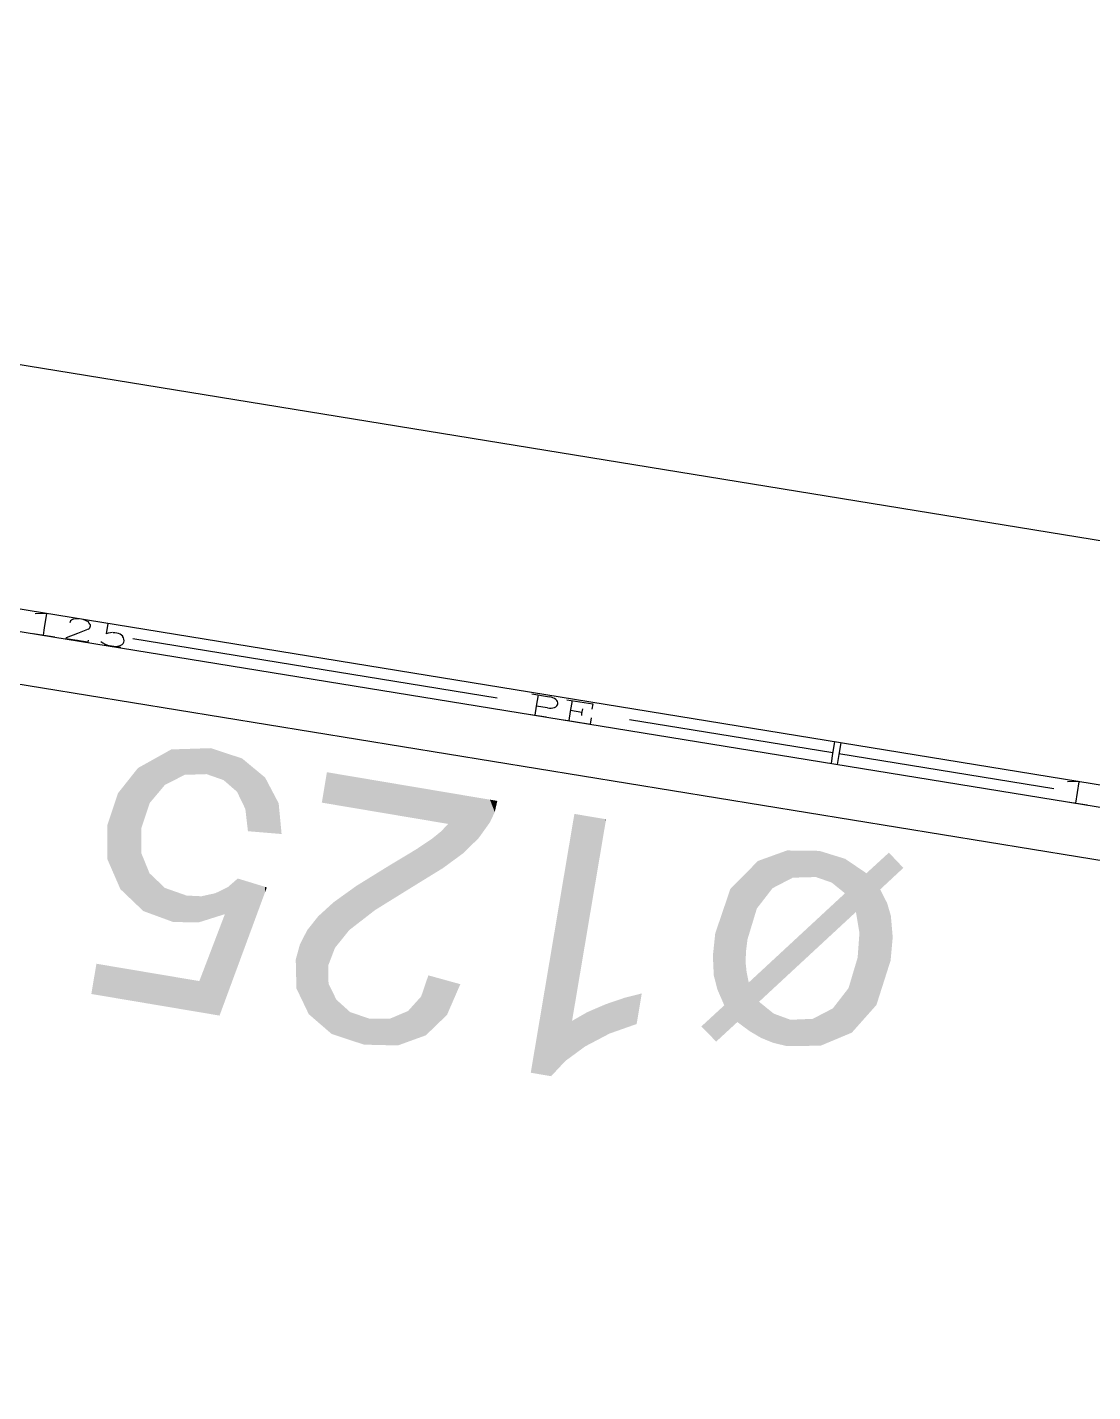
# Model space of a CAD drawing. Header units: inches. Extents: x 0.0008 to 0.0144, y 0.0003 to 0.0113.
# Drawn here: x 0.0073077 to 0.0075483, y 0.0042843 to 0.0045925 of the extents above; entities that cross this region are included whole.
import ezdxf

# ---------------------------------------------------------------- set-up
doc = ezdxf.new("R2010")
doc.units = ezdxf.units.IN
doc.header["$MEASUREMENT"] = 0
doc.layers.add('Standard', color=7, linetype='Continuous')

# ---------------------------------------------------------------- blocks, each defined once
blk = doc.blocks.new('*U649')
at = {"layer": 'Standard', "color": 4, "linetype": 'ByBlock'}
for points in [[(0.1898905, 0.1117095), (0.1898255, 0.1118726), (0.1898905, 0.111896)], [(0.1898955, 0.1117121), (0.1898905, 0.111896), (0.1898955, 0.1118978)], [(0.1898979, 0.1117134), (0.1898955, 0.1118978), (0.1898979, 0.1118987)], [(0.1899736, 0.1117527), (0.1898979, 0.1118987), (0.1899736, 0.111926)], [(0.1901388, 0.1117734), (0.1901388, 0.1119239), (0.190159, 0.1117663)], [(0.190159, 0.1117663), (0.190159, 0.1119236), (0.1901669, 0.1117636)], [(0.1901669, 0.1117636), (0.1901669, 0.1119212), (0.19023, 0.1117415)], [(0.19023, 0.1117415), (0.19023, 0.1119017), (0.1902361, 0.1117366)], [(0.1902361, 0.1117366), (0.1902361, 0.1118998), (0.1903059, 0.1116801)], [(0.1905475, 0.111739), (0.1905078, 0.1118675), (0.1905475, 0.1119039)], [(0.1905579, 0.1117487), (0.1905475, 0.1119039), (0.1905579, 0.1119134)], [(0.1897536, 0.1114389), (0.1897468, 0.1118049), (0.1897536, 0.1118119)], [(0.1897586, 0.1114553), (0.1897536, 0.1118119), (0.1897586, 0.1118169)], [(0.1898003, 0.1115929), (0.1897586, 0.1118169), (0.1898003, 0.1118593)], [(0.1898068, 0.1116012), (0.1898003, 0.1118593), (0.1898068, 0.1118659)], [(0.1898128, 0.111609), (0.1898068, 0.1118659), (0.1898128, 0.111868)], [(0.1898255, 0.1116254), (0.1898128, 0.111868), (0.1898255, 0.1118726)], [(0.1903687, 0.1115729), (0.1903687, 0.1118361), (0.1903785, 0.1115143)], [(0.1903785, 0.1115143), (0.1903785, 0.1118294), (0.1903889, 0.1114524)], [(0.1904864, 0.1110394), (0.190429, 0.1117952), (0.1904864, 0.1118479)], [(0.1905078, 0.1111067), (0.1904864, 0.1118479), (0.1905078, 0.1118675)], [(0.1896885, 0.1109414), (0.1896481, 0.1117047), (0.1896885, 0.1117458)], [(0.1897362, 0.1109059), (0.1896885, 0.1117458), (0.1897362, 0.1117942)], [(0.1896885, 0.1109414), (0.1896885, 0.1117458), (0.1897362, 0.1109059)], [(0.1897376, 0.1113441), (0.1897362, 0.1117942), (0.1897376, 0.1117956)], [(0.1897413, 0.111373), (0.1897376, 0.1117956), (0.1897413, 0.1117994)], [(0.1897468, 0.1114163), (0.1897413, 0.1117994), (0.1897468, 0.1118049)], [(0.1896481, 0.110904), (0.1896134, 0.1116026), (0.1896481, 0.1117047)], [(0.1903059, 0.1115147), (0.1902361, 0.1116154), (0.1903059, 0.1116801)], [(0.1896134, 0.1110372), (0.1895738, 0.111486), (0.1896134, 0.1116026)], [(0.19023, 0.1114444), (0.1901669, 0.1115513), (0.19023, 0.1116098)], [(0.1902361, 0.11145), (0.19023, 0.1116098), (0.1902361, 0.1116154)], [(0.1901211, 0.1113434), (0.1900066, 0.1114027), (0.1901211, 0.1115088)], [(0.1901388, 0.1113598), (0.1901211, 0.1115088), (0.1901388, 0.1115252)], [(0.190159, 0.1113786), (0.1901388, 0.1115252), (0.190159, 0.111544)], [(0.1901669, 0.1113858), (0.190159, 0.111544), (0.1901669, 0.1115513)], [(0.1895615, 0.1111768), (0.1895531, 0.1113702), (0.1895615, 0.1114496)], [(0.1895669, 0.1111557), (0.1895615, 0.1114496), (0.1895669, 0.1114656)], [(0.1895615, 0.1111768), (0.1895615, 0.1114496), (0.1895669, 0.1111557)], [(0.1895738, 0.1111288), (0.1895669, 0.1114656), (0.1895738, 0.111486)], [(0.1895669, 0.1111557), (0.1895669, 0.1114656), (0.1895738, 0.1111288)], [(0.1895738, 0.1111288), (0.1895738, 0.111486), (0.1896134, 0.1110372)], [(0.1903889, 0.1109297), (0.1903785, 0.1113109), (0.1903889, 0.1114524)], [(0.1895531, 0.1112091), (0.1895481, 0.111322), (0.1895531, 0.1113702)], [(0.1895531, 0.1112091), (0.1895531, 0.1113702), (0.1895615, 0.1111768)], [(0.1899736, 0.1112067), (0.1898979, 0.1113019), (0.1899736, 0.1113721)], [(0.1899742, 0.1112073), (0.1899736, 0.1113721), (0.1899742, 0.1113727)], [(0.1899937, 0.1112253), (0.1899742, 0.1113727), (0.1899937, 0.1113907)], [(0.1900066, 0.1112373), (0.1899937, 0.1113907), (0.1900066, 0.1114027)], [(0.1897362, 0.1109059), (0.1897362, 0.1112799), (0.1897376, 0.1109049)], [(0.1897376, 0.1109049), (0.1897376, 0.111266), (0.1897413, 0.1109022)], [(0.1898905, 0.1111296), (0.1898255, 0.1112348), (0.1898905, 0.1112951)], [(0.1898955, 0.1111343), (0.1898905, 0.1112951), (0.1898955, 0.1112997)], [(0.1898979, 0.1111365), (0.1898955, 0.1112997), (0.1898979, 0.1113019)], [(0.1903687, 0.110907), (0.1903453, 0.1111998), (0.1903687, 0.111278)], [(0.1903785, 0.110918), (0.1903687, 0.111278), (0.1903785, 0.1113109)], [(0.1897413, 0.1109022), (0.1897413, 0.1112304), (0.1897468, 0.1108981)], [(0.1897468, 0.1108981), (0.1897468, 0.1112028), (0.1897536, 0.110893)], [(0.1898003, 0.1108647), (0.1897586, 0.1111728), (0.1898003, 0.1112115)], [(0.1898068, 0.1108609), (0.1898003, 0.1112115), (0.1898068, 0.1112175)], [(0.1898003, 0.1108647), (0.1898003, 0.1112115), (0.1898068, 0.1108609)], [(0.1898128, 0.1108573), (0.1898068, 0.1112175), (0.1898128, 0.1112231)], [(0.1898068, 0.1108609), (0.1898068, 0.1112175), (0.1898128, 0.1108573)], [(0.1898255, 0.1110693), (0.1898128, 0.1112231), (0.1898255, 0.1112348)], [(0.1903453, 0.1108807), (0.1903262, 0.1111359), (0.1903453, 0.1111998)], [(0.1897586, 0.1108893), (0.1897536, 0.1111682), (0.1897586, 0.1111728)], [(0.1897536, 0.110893), (0.1897536, 0.1111682), (0.1897586, 0.1108893)], [(0.1897586, 0.1108893), (0.1897586, 0.1111728), (0.1898003, 0.1108647)], [(0.1903059, 0.1108641), (0.1902361, 0.1110195), (0.1903059, 0.1111096)], [(0.190307, 0.1108646), (0.1903059, 0.1111096), (0.190307, 0.1111111)], [(0.1903262, 0.1108726), (0.190307, 0.1111111), (0.1903262, 0.1111359)], [(0.1896134, 0.110872), (0.1895738, 0.1110008), (0.1896134, 0.1110372)], [(0.1898128, 0.1108573), (0.1898128, 0.1110576), (0.1898255, 0.1108499)], [(0.1898255, 0.1108499), (0.1898255, 0.1110475), (0.1898905, 0.1108236)], [(0.1895481, 0.1108484), (0.1894819, 0.1109161), (0.1895481, 0.1109771)], [(0.1895531, 0.1108432), (0.1895481, 0.1109771), (0.1895531, 0.1109817)], [(0.1895481, 0.1108484), (0.1895481, 0.1109771), (0.1895531, 0.1108432)], [(0.1895615, 0.1108346), (0.1895531, 0.1109817), (0.1895615, 0.1109894)], [(0.1895531, 0.1108432), (0.1895531, 0.1109817), (0.1895615, 0.1108346)], [(0.1895669, 0.1108291), (0.1895615, 0.1109894), (0.1895669, 0.1109944)], [(0.1895615, 0.1108346), (0.1895615, 0.1109894), (0.1895669, 0.1108291)], [(0.1895738, 0.1108354), (0.1895669, 0.1109944), (0.1895738, 0.1110008)], [(0.1898905, 0.1108236), (0.1898905, 0.1109952), (0.1898955, 0.1108216)], [(0.1898955, 0.1108216), (0.1898955, 0.1109912), (0.1898979, 0.110821)], [(0.1898979, 0.110821), (0.1898979, 0.1109893), (0.1899736, 0.1108031)], [(0.1899736, 0.1108031), (0.1899736, 0.1109617), (0.1899742, 0.110803)], [(0.1900066, 0.1108035), (0.1899937, 0.1109544), (0.1900066, 0.1109549)], [(0.1901211, 0.1108051), (0.1900066, 0.1109549), (0.1901211, 0.1109598)], [(0.1901388, 0.1108054), (0.1901211, 0.1109598), (0.1901388, 0.110969)], [(0.190159, 0.1108057), (0.1901388, 0.110969), (0.190159, 0.1109795)], [(0.1901669, 0.1108058), (0.190159, 0.1109795), (0.1901669, 0.1109835)], [(0.19023, 0.1108323), (0.1901669, 0.1109835), (0.19023, 0.1110163)], [(0.1902361, 0.1108348), (0.19023, 0.1110163), (0.1902361, 0.1110195)]]:
    blk.add_solid(points, dxfattribs=at)
at = {"layer": 'Standard', "color": 4, "linetype": 'ByBlock', "extrusion": (0, 0, -1)}
for points in [[(-0.1898905, 0.1117095), (-0.1898905, 0.111896), (-0.1898955, 0.1117121)], [(-0.1898955, 0.1117121), (-0.1898955, 0.1118978), (-0.1898979, 0.1117134)], [(-0.1898979, 0.1117134), (-0.1898979, 0.1118987), (-0.1899736, 0.1117527)], [(-0.1899736, 0.1117527), (-0.1899736, 0.111926), (-0.1899742, 0.111753)], [(-0.1899742, 0.111753), (-0.1899736, 0.111926), (-0.1899742, 0.111926)], [(-0.1899742, 0.111753), (-0.1899742, 0.111926), (-0.1899937, 0.1117631)], [(-0.1899937, 0.1117631), (-0.1899742, 0.111926), (-0.1899937, 0.1119257)], [(-0.1899937, 0.1117631), (-0.1899937, 0.1119257), (-0.1900066, 0.1117698)], [(-0.1900066, 0.1117698), (-0.1899937, 0.1119257), (-0.1900066, 0.1119255)], [(-0.1900066, 0.1117698), (-0.1900066, 0.1119255), (-0.1901211, 0.1117729)], [(-0.1901211, 0.1117729), (-0.1900066, 0.1119255), (-0.1901211, 0.1119241)], [(-0.1901211, 0.1117729), (-0.1901211, 0.1119241), (-0.1901388, 0.1117734)], [(-0.1901388, 0.1117734), (-0.1901211, 0.1119241), (-0.1901388, 0.1119239)], [(-0.190159, 0.1117663), (-0.1901388, 0.1119239), (-0.190159, 0.1119236)], [(-0.1901669, 0.1117636), (-0.190159, 0.1119236), (-0.1901669, 0.1119212)], [(-0.19023, 0.1117415), (-0.1901669, 0.1119212), (-0.19023, 0.1119017)], [(-0.1902361, 0.1117366), (-0.19023, 0.1119017), (-0.1902361, 0.1118998)], [(-0.1903059, 0.1116801), (-0.1902361, 0.1118998), (-0.1903059, 0.1118782)], [(-0.1905475, 0.111739), (-0.1905475, 0.1119039), (-0.1905579, 0.1117487)], [(-0.1905579, 0.1117487), (-0.1905579, 0.1119134), (-0.1905677, 0.1117578)], [(-0.1905677, 0.1117578), (-0.1905579, 0.1119134), (-0.1905677, 0.1119031)], [(-0.1905677, 0.1117578), (-0.1905677, 0.1119031), (-0.1905692, 0.1117593)], [(-0.1905692, 0.1117593), (-0.1905677, 0.1119031), (-0.1905692, 0.1119015)], [(-0.1905692, 0.1117593), (-0.1905692, 0.1119015), (-0.1905798, 0.1117692)], [(-0.1905798, 0.1117692), (-0.1905692, 0.1119015), (-0.1905798, 0.1118903)], [(-0.1905798, 0.1117692), (-0.1905798, 0.1118903), (-0.1906408, 0.1118259)], [(-0.1897536, 0.1114389), (-0.1897536, 0.1118119), (-0.1897586, 0.1114553)], [(-0.1897586, 0.1114553), (-0.1897586, 0.1118169), (-0.1898003, 0.1115929)], [(-0.1898003, 0.1115929), (-0.1898003, 0.1118593), (-0.1898068, 0.1116012)], [(-0.1898068, 0.1116012), (-0.1898068, 0.1118659), (-0.1898128, 0.111609)], [(-0.1898128, 0.111609), (-0.1898128, 0.111868), (-0.1898255, 0.1116254)], [(-0.1898255, 0.1116254), (-0.1898255, 0.1118726), (-0.1898905, 0.1117095)], [(-0.1903059, 0.1115147), (-0.1903059, 0.1118782), (-0.190307, 0.1115157)], [(-0.190307, 0.1115157), (-0.1903059, 0.1118782), (-0.190307, 0.1118779)], [(-0.190307, 0.1115157), (-0.190307, 0.1118779), (-0.1903262, 0.1115335)], [(-0.1903262, 0.1115335), (-0.190307, 0.1118779), (-0.1903262, 0.1118649)], [(-0.1903262, 0.1115335), (-0.1903262, 0.1118649), (-0.1903453, 0.1115512)], [(-0.1903453, 0.1115512), (-0.1903262, 0.1118649), (-0.1903453, 0.1118519)], [(-0.1903453, 0.1115512), (-0.1903453, 0.1118519), (-0.1903687, 0.1115729)], [(-0.1903687, 0.1115729), (-0.1903453, 0.1118519), (-0.1903687, 0.1118361)], [(-0.1903785, 0.1115143), (-0.1903687, 0.1118361), (-0.1903785, 0.1118294)], [(-0.1903889, 0.1114524), (-0.1903785, 0.1118294), (-0.1903889, 0.1118224)], [(-0.1903889, 0.1109297), (-0.1903889, 0.1118224), (-0.190429, 0.1109748)], [(-0.190429, 0.1109748), (-0.1903889, 0.1118224), (-0.190429, 0.1117952)], [(-0.1904864, 0.1110394), (-0.1904864, 0.1118479), (-0.1905078, 0.1111067)], [(-0.1905078, 0.1117021), (-0.1905078, 0.1118675), (-0.1905475, 0.111739)], [(-0.1897362, 0.1112799), (-0.1897362, 0.1117942), (-0.1897376, 0.1113441)], [(-0.1897376, 0.1113441), (-0.1897376, 0.1117956), (-0.1897413, 0.111373)], [(-0.1897413, 0.111373), (-0.1897413, 0.1117994), (-0.1897468, 0.1114163)], [(-0.1897468, 0.1114163), (-0.1897468, 0.1118049), (-0.1897536, 0.1114389)], [(-0.190429, 0.1109748), (-0.190429, 0.1117952), (-0.1904864, 0.1110394)], [(-0.1896481, 0.110904), (-0.1896481, 0.1117047), (-0.1896885, 0.1109414)], [(-0.1905078, 0.1111067), (-0.1905078, 0.1117021), (-0.1905475, 0.1112312)], [(-0.1905475, 0.1112312), (-0.1905078, 0.1117021), (-0.1905475, 0.1116246)], [(-0.1896134, 0.110872), (-0.1896134, 0.1116026), (-0.1896481, 0.110904)], [(-0.19023, 0.1114444), (-0.19023, 0.1116098), (-0.1902361, 0.11145)], [(-0.1902361, 0.11145), (-0.1902361, 0.1116154), (-0.1903059, 0.1115147)], [(-0.1905475, 0.1112312), (-0.1905475, 0.1116246), (-0.1905579, 0.1112638)], [(-0.1905579, 0.1112638), (-0.1905475, 0.1116246), (-0.1905579, 0.1115892)], [(-0.1905579, 0.1112638), (-0.1905579, 0.1115892), (-0.1905677, 0.1112945)], [(-0.1905677, 0.1112945), (-0.1905579, 0.1115892), (-0.1905677, 0.1115559)], [(-0.1901211, 0.1113434), (-0.1901211, 0.1115088), (-0.1901388, 0.1113598)], [(-0.1901388, 0.1113598), (-0.1901388, 0.1115252), (-0.190159, 0.1113786)], [(-0.190159, 0.1113786), (-0.190159, 0.111544), (-0.1901669, 0.1113858)], [(-0.1901669, 0.1113858), (-0.1901669, 0.1115513), (-0.19023, 0.1114444)], [(-0.1905677, 0.1112945), (-0.1905677, 0.1115559), (-0.1905692, 0.1113118)], [(-0.1905692, 0.1113118), (-0.1905677, 0.1115559), (-0.1905692, 0.1115505)], [(-0.1905692, 0.1113118), (-0.1905692, 0.1115505), (-0.1905798, 0.1114283)], [(-0.1899736, 0.1112067), (-0.1899736, 0.1113721), (-0.1899742, 0.1112073)], [(-0.1899742, 0.1112073), (-0.1899742, 0.1113727), (-0.1899937, 0.1112253)], [(-0.1899937, 0.1112253), (-0.1899937, 0.1113907), (-0.1900066, 0.1112373)], [(-0.1900066, 0.1112373), (-0.1900066, 0.1114027), (-0.1901211, 0.1113434)], [(-0.1897376, 0.1109049), (-0.1897362, 0.1112799), (-0.1897376, 0.111266)], [(-0.1897413, 0.1109022), (-0.1897376, 0.111266), (-0.1897413, 0.1112304)], [(-0.1898905, 0.1111296), (-0.1898905, 0.1112951), (-0.1898955, 0.1111343)], [(-0.1898955, 0.1111343), (-0.1898955, 0.1112997), (-0.1898979, 0.1111365)], [(-0.1898979, 0.1111365), (-0.1898979, 0.1113019), (-0.1899736, 0.1112067)], [(-0.1903687, 0.110907), (-0.1903687, 0.111278), (-0.1903785, 0.110918)], [(-0.1903785, 0.110918), (-0.1903785, 0.1113109), (-0.1903889, 0.1109297)], [(-0.1897468, 0.1108981), (-0.1897413, 0.1112304), (-0.1897468, 0.1112028)], [(-0.1897536, 0.110893), (-0.1897468, 0.1112028), (-0.1897536, 0.1111682)], [(-0.1898128, 0.1110576), (-0.1898128, 0.1112231), (-0.1898255, 0.1110693)], [(-0.1898255, 0.1110693), (-0.1898255, 0.1112348), (-0.1898905, 0.1111296)], [(-0.1903453, 0.1108807), (-0.1903453, 0.1111998), (-0.1903687, 0.110907)], [(-0.1903059, 0.1108641), (-0.1903059, 0.1111096), (-0.190307, 0.1108646)], [(-0.190307, 0.1108646), (-0.190307, 0.1111111), (-0.1903262, 0.1108726)], [(-0.1903262, 0.1108726), (-0.1903262, 0.1111359), (-0.1903453, 0.1108807)], [(-0.1898255, 0.1108499), (-0.1898128, 0.1110576), (-0.1898255, 0.1110475)], [(-0.1898905, 0.1108236), (-0.1898255, 0.1110475), (-0.1898905, 0.1109952)], [(-0.1895669, 0.1108291), (-0.1895669, 0.1109944), (-0.1895738, 0.1108354)], [(-0.1895738, 0.1108354), (-0.1895738, 0.1110008), (-0.1896134, 0.110872)], [(-0.1898955, 0.1108216), (-0.1898905, 0.1109952), (-0.1898955, 0.1109912)], [(-0.1898979, 0.110821), (-0.1898955, 0.1109912), (-0.1898979, 0.1109893)], [(-0.1899736, 0.1108031), (-0.1898979, 0.1109893), (-0.1899736, 0.1109617)], [(-0.1899742, 0.110803), (-0.1899736, 0.1109617), (-0.1899742, 0.1109615)], [(-0.1899742, 0.110803), (-0.1899742, 0.1109615), (-0.1899937, 0.1108033)], [(-0.1899937, 0.1108033), (-0.1899742, 0.1109615), (-0.1899937, 0.1109544)], [(-0.1899937, 0.1108033), (-0.1899937, 0.1109544), (-0.1900066, 0.1108035)], [(-0.1900066, 0.1108035), (-0.1900066, 0.1109549), (-0.1901211, 0.1108051)], [(-0.1901211, 0.1108051), (-0.1901211, 0.1109598), (-0.1901388, 0.1108054)], [(-0.1901388, 0.1108054), (-0.1901388, 0.110969), (-0.190159, 0.1108057)], [(-0.190159, 0.1108057), (-0.190159, 0.1109795), (-0.1901669, 0.1108058)], [(-0.1901669, 0.1108058), (-0.1901669, 0.1109835), (-0.19023, 0.1108323)], [(-0.19023, 0.1108323), (-0.19023, 0.1110163), (-0.1902361, 0.1108348)], [(-0.1902361, 0.1108348), (-0.1902361, 0.1110195), (-0.1903059, 0.1108641)]]:
    blk.add_solid(points, dxfattribs=at)
blk = doc.blocks.new('*U650')
at = {"layer": 'Standard', "color": 4, "linetype": 'ByBlock'}
for points in [[(0.1887535, 0.1110271), (0.1887401, 0.1120565), (0.1887535, 0.1121357)], [(0.1889338, 0.1120967), (0.1888263, 0.1121234), (0.1889338, 0.1121053)], [(0.1887401, 0.1107462), (0.1887013, 0.1118262), (0.1887401, 0.1120565)], [(0.1887013, 0.1107176), (0.1886202, 0.1113451), (0.1887013, 0.1118262)], [(0.1886202, 0.1106306), (0.1885031, 0.1106504), (0.1886202, 0.1113451)], [(0.1891106, 0.1109301), (0.1891106, 0.1110981), (0.1891402, 0.1111056)], [(0.1889338, 0.1108639), (0.1888263, 0.1109975), (0.1889338, 0.1110438)], [(0.1889352, 0.1108647), (0.1889338, 0.1110438), (0.1889352, 0.1110443)], [(0.188955, 0.1108751), (0.1889352, 0.1110443), (0.188955, 0.111051)], [(0.1890438, 0.1109065), (0.188955, 0.111051), (0.1890438, 0.1110813)], [(0.1891106, 0.1109301), (0.1890438, 0.1110813), (0.1891106, 0.1110981)], [(0.1887535, 0.110756), (0.1887401, 0.1109479), (0.1887535, 0.1109556)], [(0.1888151, 0.1108014), (0.1887535, 0.1109556), (0.1888151, 0.110991)], [(0.1888263, 0.1108073), (0.1888151, 0.110991), (0.1888263, 0.1109975)]]:
    blk.add_solid(points, dxfattribs=at)
at = {"layer": 'Standard', "color": 4, "linetype": 'ByBlock', "extrusion": (0, 0, -1)}
for points in [[(-0.1887535, 0.1110271), (-0.1887535, 0.1121357), (-0.1888151, 0.1113925)], [(-0.1888151, 0.1113925), (-0.1887535, 0.1121357), (-0.1888151, 0.1121253)], [(-0.1888151, 0.1113925), (-0.1888151, 0.1121253), (-0.1888263, 0.1114593)], [(-0.1888263, 0.1114593), (-0.1888151, 0.1121253), (-0.1888263, 0.1121234)], [(-0.1888263, 0.1114593), (-0.1888263, 0.1121234), (-0.1889338, 0.1120967)], [(-0.1887401, 0.1109479), (-0.1887401, 0.1120565), (-0.1887535, 0.1110271)], [(-0.1889338, 0.1120967), (-0.1889338, 0.1121053), (-0.1889352, 0.112105)], [(-0.1887013, 0.1107176), (-0.1887013, 0.1118262), (-0.1887401, 0.1107462)], [(-0.1886202, 0.1106306), (-0.1886202, 0.1113451), (-0.1887013, 0.1107176)], [(-0.1889338, 0.1108639), (-0.1889338, 0.1110438), (-0.1889352, 0.1108647)], [(-0.1889352, 0.1108647), (-0.1889352, 0.1110443), (-0.188955, 0.1108751)], [(-0.188955, 0.1108751), (-0.188955, 0.111051), (-0.1890438, 0.1109065)], [(-0.1890438, 0.1109065), (-0.1890438, 0.1110813), (-0.1891106, 0.1109301)], [(-0.1887401, 0.1107462), (-0.1887401, 0.1109479), (-0.1887535, 0.110756)], [(-0.1887535, 0.110756), (-0.1887535, 0.1109556), (-0.1888151, 0.1108014)], [(-0.1888151, 0.1108014), (-0.1888151, 0.110991), (-0.1888263, 0.1108073)], [(-0.1888263, 0.1108073), (-0.1888263, 0.1109975), (-0.1889338, 0.1108639)]]:
    blk.add_solid(points, dxfattribs=at)
blk = doc.blocks.new('*U651')
at = {"layer": 'Standard', "color": 4, "linetype": 'ByBlock'}
for points in [[(0.1873338, 0.1121954), (0.1873044, 0.1122004), (0.1873338, 0.1123749)], [(0.1873338, 0.1121954), (0.1873338, 0.1123749), (0.1873409, 0.1121943)], [(0.1873409, 0.1121943), (0.1873409, 0.1123738), (0.187343, 0.1121939)], [(0.187343, 0.1121939), (0.187343, 0.1123734), (0.1873608, 0.1121909)], [(0.1873608, 0.1121909), (0.1873608, 0.1123704), (0.1873721, 0.112189)], [(0.1873721, 0.112189), (0.1873721, 0.1123685), (0.18738, 0.1121877)], [(0.18738, 0.1121877), (0.18738, 0.1123672), (0.1873879, 0.1121863)], [(0.1873879, 0.1121863), (0.1873879, 0.1123658), (0.1874623, 0.1121738)], [(0.1874623, 0.1121738), (0.1874623, 0.1123533), (0.1874672, 0.112173)], [(0.1874672, 0.112173), (0.1874672, 0.1123525), (0.187503, 0.1121669)], [(0.187503, 0.1121669), (0.187503, 0.1123464), (0.1875467, 0.1121596)], [(0.1875467, 0.1121596), (0.1875467, 0.1123391), (0.187576, 0.1121546)], [(0.187576, 0.1121546), (0.187576, 0.1123341), (0.1876094, 0.112149)], [(0.1876094, 0.112149), (0.1876094, 0.1123285), (0.1876955, 0.1121345)], [(0.1876955, 0.1121345), (0.1876955, 0.112314), (0.1876975, 0.1121342)], [(0.1876975, 0.1121342), (0.1876975, 0.1123137), (0.1877409, 0.1121268)], [(0.1877409, 0.1121268), (0.1877409, 0.1123063), (0.1877993, 0.112117)], [(0.1877993, 0.112117), (0.1877993, 0.1122965), (0.187841, 0.11211)], [(0.187841, 0.11211), (0.187841, 0.1122895), (0.187849, 0.1121086)], [(0.187849, 0.1121086), (0.187849, 0.1122881), (0.1878745, 0.1121043)], [(0.1878745, 0.1121043), (0.1878745, 0.1122838), (0.1879013, 0.1120998)], [(0.1879013, 0.1120998), (0.1879013, 0.1122793), (0.1879157, 0.1120974)], [(0.1879157, 0.1120974), (0.1879157, 0.1122769), (0.1879368, 0.1120938)], [(0.1879368, 0.1120938), (0.1879368, 0.1122733), (0.1879873, 0.1120853)], [(0.1879873, 0.1120853), (0.1879873, 0.1122648), (0.1879985, 0.1120834)], [(0.1879985, 0.1120834), (0.1879985, 0.1122629), (0.1880228, 0.1120793)], [(0.1880228, 0.1120793), (0.1880228, 0.1122588), (0.1880299, 0.1120781)], [(0.1879985, 0.1118241), (0.1879873, 0.1120343), (0.1879985, 0.1120459)], [(0.1880228, 0.1118418), (0.1879985, 0.1120459), (0.1880228, 0.1120707)], [(0.1880299, 0.1118471), (0.1880228, 0.1120707), (0.1880299, 0.1120781)], [(0.1879013, 0.1117643), (0.1878745, 0.1119514), (0.1879013, 0.1119693)], [(0.1879157, 0.1117731), (0.1879013, 0.1119693), (0.1879157, 0.111979)], [(0.1879368, 0.1117861), (0.1879157, 0.111979), (0.1879368, 0.1119932)], [(0.1879873, 0.1118172), (0.1879368, 0.1119932), (0.1879873, 0.1120343)], [(0.1877993, 0.1117013), (0.1877409, 0.1118692), (0.1877993, 0.1119043)], [(0.187841, 0.1117271), (0.1877993, 0.1119043), (0.187841, 0.1119294)], [(0.187849, 0.1117321), (0.187841, 0.1119294), (0.187849, 0.1119342)], [(0.1878745, 0.1117478), (0.187849, 0.1119342), (0.1878745, 0.1119514)], [(0.1876955, 0.1116369), (0.1876094, 0.1117886), (0.1876955, 0.1118419)], [(0.1876975, 0.1116381), (0.1876955, 0.1118419), (0.1876975, 0.1118431)], [(0.1877409, 0.111665), (0.1876975, 0.1118431), (0.1877409, 0.1118692)], [(0.1875467, 0.1115347), (0.187503, 0.1117228), (0.1875467, 0.1117498)], [(0.187576, 0.1115575), (0.1875467, 0.1117498), (0.187576, 0.1117679)], [(0.1876094, 0.1115834), (0.187576, 0.1117679), (0.1876094, 0.1117886)], [(0.1874623, 0.1114692), (0.1873879, 0.1116401), (0.1874623, 0.1116935)], [(0.1874672, 0.111473), (0.1874623, 0.1116935), (0.1874672, 0.111697)], [(0.187503, 0.1115008), (0.1874672, 0.111697), (0.187503, 0.1117228)], [(0.1873338, 0.1108964), (0.1873044, 0.1115669), (0.1873338, 0.1115938)], [(0.1873409, 0.1108903), (0.1873338, 0.1115938), (0.1873409, 0.1116002)], [(0.1873338, 0.1108964), (0.1873338, 0.1115938), (0.1873409, 0.1108903)], [(0.187343, 0.1112702), (0.1873409, 0.1116002), (0.187343, 0.1116022)], [(0.1873608, 0.1113169), (0.187343, 0.1116022), (0.1873608, 0.1116184)], [(0.1873721, 0.1113464), (0.1873608, 0.1116184), (0.1873721, 0.1116287)], [(0.18738, 0.111367), (0.1873721, 0.1116287), (0.18738, 0.1116344)], [(0.1873879, 0.1113769), (0.18738, 0.1116344), (0.1873879, 0.1116401)], [(0.1872837, 0.1109397), (0.1872296, 0.1114798), (0.1872837, 0.111548)], [(0.1873044, 0.1109218), (0.1872837, 0.111548), (0.1873044, 0.1115669)], [(0.1872837, 0.1109397), (0.1872837, 0.111548), (0.1873044, 0.1109218)], [(0.1873044, 0.1109218), (0.1873044, 0.1115669), (0.1873338, 0.1108964)], [(0.1872206, 0.1110053), (0.1871786, 0.1113862), (0.1872206, 0.1114684)], [(0.1872296, 0.1109865), (0.1872206, 0.1114684), (0.1872296, 0.1114798)], [(0.1872206, 0.1110053), (0.1872206, 0.1114684), (0.1872296, 0.1109865)], [(0.1872296, 0.1109865), (0.1872296, 0.1114798), (0.1872837, 0.1109397)], [(0.1871786, 0.1110931), (0.1871589, 0.1113146), (0.1871786, 0.1113862)], [(0.1871786, 0.1110931), (0.1871786, 0.1113862), (0.1872206, 0.1110053)], [(0.1871589, 0.1111343), (0.1871549, 0.1113), (0.1871589, 0.1113146)], [(0.1871589, 0.1111343), (0.1871589, 0.1113146), (0.1871786, 0.1110931)], [(0.1873409, 0.1108903), (0.1873409, 0.1112646), (0.187343, 0.1108885)], [(0.1879157, 0.1108791), (0.1879013, 0.111167), (0.1879157, 0.1112093)], [(0.187343, 0.1108885), (0.187343, 0.1111615), (0.1873608, 0.1108731)], [(0.1873608, 0.1108731), (0.1873608, 0.1111251), (0.1873721, 0.1108693)], [(0.1873721, 0.1108693), (0.1873721, 0.1111022), (0.18738, 0.1108667)], [(0.1879013, 0.1108651), (0.1878745, 0.1110884), (0.1879013, 0.111167)], [(0.18738, 0.1108667), (0.18738, 0.1110861), (0.1873879, 0.1108641)], [(0.1873879, 0.1108641), (0.1873879, 0.1110698), (0.1874623, 0.1108395)], [(0.187841, 0.1108433), (0.1877993, 0.1110048), (0.187841, 0.1110511)], [(0.187849, 0.1108462), (0.187841, 0.1110511), (0.187849, 0.11106)], [(0.1878745, 0.1108554), (0.187849, 0.11106), (0.1878745, 0.1110884)], [(0.1874623, 0.1108395), (0.1874623, 0.1110027), (0.1874672, 0.1108379)], [(0.1874672, 0.1108379), (0.1874672, 0.1109984), (0.187503, 0.110826)], [(0.187503, 0.110826), (0.187503, 0.1109862), (0.1875467, 0.1108116)], [(0.1875467, 0.1108116), (0.1875467, 0.1109713), (0.187576, 0.1108109)], [(0.1876094, 0.1108101), (0.187576, 0.1109613), (0.1876094, 0.1109614)], [(0.187576, 0.1108109), (0.187576, 0.1109613), (0.1876094, 0.1108101)], [(0.1876955, 0.1108081), (0.1876094, 0.1109614), (0.1876955, 0.1109616)], [(0.1876094, 0.1108101), (0.1876094, 0.1109614), (0.1876955, 0.1108081)], [(0.1876955, 0.1108081), (0.1876955, 0.1109616), (0.1876975, 0.110808)], [(0.1876975, 0.110808), (0.1876955, 0.1109616), (0.1876975, 0.1109616)], [(0.1877409, 0.110807), (0.1876975, 0.1109616), (0.1877409, 0.11098)], [(0.1876975, 0.110808), (0.1876975, 0.1109616), (0.1877409, 0.110807)], [(0.1877993, 0.1108282), (0.1877409, 0.11098), (0.1877993, 0.1110048)]]:
    blk.add_solid(points, dxfattribs=at)
at = {"layer": 'Standard', "color": 4, "linetype": 'ByBlock', "extrusion": (0, 0, -1)}
for points in [[(-0.1873409, 0.1121943), (-0.1873338, 0.1123749), (-0.1873409, 0.1123738)], [(-0.187343, 0.1121939), (-0.1873409, 0.1123738), (-0.187343, 0.1123734)], [(-0.1873608, 0.1121909), (-0.187343, 0.1123734), (-0.1873608, 0.1123704)], [(-0.1873721, 0.112189), (-0.1873608, 0.1123704), (-0.1873721, 0.1123685)], [(-0.18738, 0.1121877), (-0.1873721, 0.1123685), (-0.18738, 0.1123672)], [(-0.1873879, 0.1121863), (-0.18738, 0.1123672), (-0.1873879, 0.1123658)], [(-0.1874623, 0.1121738), (-0.1873879, 0.1123658), (-0.1874623, 0.1123533)], [(-0.1874672, 0.112173), (-0.1874623, 0.1123533), (-0.1874672, 0.1123525)], [(-0.187503, 0.1121669), (-0.1874672, 0.1123525), (-0.187503, 0.1123464)], [(-0.1875467, 0.1121596), (-0.187503, 0.1123464), (-0.1875467, 0.1123391)], [(-0.187576, 0.1121546), (-0.1875467, 0.1123391), (-0.187576, 0.1123341)], [(-0.1876094, 0.112149), (-0.187576, 0.1123341), (-0.1876094, 0.1123285)], [(-0.1876955, 0.1121345), (-0.1876094, 0.1123285), (-0.1876955, 0.112314)], [(-0.1876975, 0.1121342), (-0.1876955, 0.112314), (-0.1876975, 0.1123137)], [(-0.1877409, 0.1121268), (-0.1876975, 0.1123137), (-0.1877409, 0.1123063)], [(-0.1877993, 0.112117), (-0.1877409, 0.1123063), (-0.1877993, 0.1122965)], [(-0.187841, 0.11211), (-0.1877993, 0.1122965), (-0.187841, 0.1122895)], [(-0.187849, 0.1121086), (-0.187841, 0.1122895), (-0.187849, 0.1122881)], [(-0.1878745, 0.1121043), (-0.187849, 0.1122881), (-0.1878745, 0.1122838)], [(-0.1879013, 0.1120998), (-0.1878745, 0.1122838), (-0.1879013, 0.1122793)], [(-0.1879157, 0.1120974), (-0.1879013, 0.1122793), (-0.1879157, 0.1122769)], [(-0.1879368, 0.1120938), (-0.1879157, 0.1122769), (-0.1879368, 0.1122733)], [(-0.1879873, 0.1120853), (-0.1879368, 0.1122733), (-0.1879873, 0.1122648)], [(-0.1879985, 0.1120834), (-0.1879873, 0.1122648), (-0.1879985, 0.1122629)], [(-0.1880228, 0.1120793), (-0.1879985, 0.1122629), (-0.1880228, 0.1122588)], [(-0.1880299, 0.1120781), (-0.1880228, 0.1122588), (-0.1880299, 0.1122576)], [(-0.1880299, 0.1118471), (-0.1880299, 0.1122576), (-0.1880991, 0.1118978)], [(-0.1880991, 0.1118978), (-0.1880299, 0.1122576), (-0.1880991, 0.112246)], [(-0.1880991, 0.1118978), (-0.1880991, 0.112246), (-0.1881168, 0.1119109)], [(-0.1881168, 0.1119109), (-0.1880991, 0.112246), (-0.1881168, 0.112243)], [(-0.1881168, 0.1119109), (-0.1881168, 0.112243), (-0.1882041, 0.1119968)], [(-0.1882041, 0.1119968), (-0.1881168, 0.112243), (-0.1882041, 0.1122283)], [(-0.1882041, 0.1119968), (-0.1882041, 0.1122283), (-0.1882691, 0.1120875)], [(-0.1882691, 0.1120875), (-0.1882041, 0.1122283), (-0.1882691, 0.1122173)], [(-0.1882691, 0.1120875), (-0.1882691, 0.1122173), (-0.1882967, 0.1121462)], [(-0.1882967, 0.1121462), (-0.1882691, 0.1122173), (-0.1882967, 0.1122127)], [(-0.1882967, 0.1121462), (-0.1882967, 0.1122127), (-0.1883115, 0.1122102)], [(-0.1879985, 0.1118241), (-0.1879985, 0.1120459), (-0.1880228, 0.1118418)], [(-0.1880228, 0.1118418), (-0.1880228, 0.1120707), (-0.1880299, 0.1118471)], [(-0.1879013, 0.1117643), (-0.1879013, 0.1119693), (-0.1879157, 0.1117731)], [(-0.1879157, 0.1117731), (-0.1879157, 0.111979), (-0.1879368, 0.1117861)], [(-0.1879368, 0.1117861), (-0.1879368, 0.1119932), (-0.1879873, 0.1118172)], [(-0.1879873, 0.1118172), (-0.1879873, 0.1120343), (-0.1879985, 0.1118241)], [(-0.1877993, 0.1117013), (-0.1877993, 0.1119043), (-0.187841, 0.1117271)], [(-0.187841, 0.1117271), (-0.187841, 0.1119294), (-0.187849, 0.1117321)], [(-0.187849, 0.1117321), (-0.187849, 0.1119342), (-0.1878745, 0.1117478)], [(-0.1878745, 0.1117478), (-0.1878745, 0.1119514), (-0.1879013, 0.1117643)], [(-0.1876955, 0.1116369), (-0.1876955, 0.1118419), (-0.1876975, 0.1116381)], [(-0.1876975, 0.1116381), (-0.1876975, 0.1118431), (-0.1877409, 0.111665)], [(-0.1877409, 0.111665), (-0.1877409, 0.1118692), (-0.1877993, 0.1117013)], [(-0.1875467, 0.1115347), (-0.1875467, 0.1117498), (-0.187576, 0.1115575)], [(-0.187576, 0.1115575), (-0.187576, 0.1117679), (-0.1876094, 0.1115834)], [(-0.1876094, 0.1115834), (-0.1876094, 0.1117886), (-0.1876955, 0.1116369)], [(-0.1874623, 0.1114692), (-0.1874623, 0.1116935), (-0.1874672, 0.111473)], [(-0.1874672, 0.111473), (-0.1874672, 0.111697), (-0.187503, 0.1115008)], [(-0.187503, 0.1115008), (-0.187503, 0.1117228), (-0.1875467, 0.1115347)], [(-0.1873409, 0.1112646), (-0.1873409, 0.1116002), (-0.187343, 0.1112702)], [(-0.187343, 0.1112702), (-0.187343, 0.1116022), (-0.1873608, 0.1113169)], [(-0.1873608, 0.1113169), (-0.1873608, 0.1116184), (-0.1873721, 0.1113464)], [(-0.1873721, 0.1113464), (-0.1873721, 0.1116287), (-0.18738, 0.111367)], [(-0.18738, 0.111367), (-0.18738, 0.1116344), (-0.1873879, 0.1113769)], [(-0.1873879, 0.1113769), (-0.1873879, 0.1116401), (-0.1874623, 0.1114692)], [(-0.187343, 0.1108885), (-0.1873409, 0.1112646), (-0.187343, 0.1111615)], [(-0.1879157, 0.1108791), (-0.1879157, 0.1112093), (-0.1879368, 0.1108994)], [(-0.1879368, 0.1108994), (-0.1879157, 0.1112093), (-0.1879368, 0.1112035)], [(-0.1879368, 0.1108994), (-0.1879368, 0.1112035), (-0.1879873, 0.1109483)], [(-0.1879873, 0.1109483), (-0.1879368, 0.1112035), (-0.1879873, 0.1111895)], [(-0.1879873, 0.1109483), (-0.1879873, 0.1111895), (-0.1879985, 0.1109591)], [(-0.1879985, 0.1109591), (-0.1879873, 0.1111895), (-0.1879985, 0.1111864)], [(-0.1879985, 0.1109591), (-0.1879985, 0.1111864), (-0.1880228, 0.1109826)], [(-0.1880228, 0.1109826), (-0.1879985, 0.1111864), (-0.1880228, 0.1111797)], [(-0.1880228, 0.1109826), (-0.1880228, 0.1111797), (-0.1880299, 0.1109991)], [(-0.1880299, 0.1109991), (-0.1880228, 0.1111797), (-0.1880299, 0.1111777)], [(-0.1873608, 0.1108731), (-0.187343, 0.1111615), (-0.1873608, 0.1111251)], [(-0.1873721, 0.1108693), (-0.1873608, 0.1111251), (-0.1873721, 0.1111022)], [(-0.18738, 0.1108667), (-0.1873721, 0.1111022), (-0.18738, 0.1110861)], [(-0.1879013, 0.1108651), (-0.1879013, 0.111167), (-0.1879157, 0.1108791)], [(-0.1880299, 0.1109991), (-0.1880299, 0.1111777), (-0.1880991, 0.1111586)], [(-0.1873879, 0.1108641), (-0.18738, 0.1110861), (-0.1873879, 0.1110698)], [(-0.1874623, 0.1108395), (-0.1873879, 0.1110698), (-0.1874623, 0.1110027)], [(-0.187841, 0.1108433), (-0.187841, 0.1110511), (-0.187849, 0.1108462)], [(-0.187849, 0.1108462), (-0.187849, 0.11106), (-0.1878745, 0.1108554)], [(-0.1878745, 0.1108554), (-0.1878745, 0.1110884), (-0.1879013, 0.1108651)], [(-0.1874672, 0.1108379), (-0.1874623, 0.1110027), (-0.1874672, 0.1109984)], [(-0.187503, 0.110826), (-0.1874672, 0.1109984), (-0.187503, 0.1109862)], [(-0.1875467, 0.1108116), (-0.187503, 0.1109862), (-0.1875467, 0.1109713)], [(-0.187576, 0.1108109), (-0.1875467, 0.1109713), (-0.187576, 0.1109613)], [(-0.1877409, 0.110807), (-0.1877409, 0.11098), (-0.1877993, 0.1108282)], [(-0.1877993, 0.1108282), (-0.1877993, 0.1110048), (-0.187841, 0.1108433)]]:
    blk.add_solid(points, dxfattribs=at)
blk = doc.blocks.new('*U652')
at = {"layer": 'Standard', "color": 4, "linetype": 'ByBlock'}
for points in [[(0.1866004, 0.1123625), (0.1865288, 0.1125085), (0.1866004, 0.1125108)], [(0.1866018, 0.1123625), (0.1866004, 0.1125108), (0.1866018, 0.1125109)], [(0.1866141, 0.1123629), (0.1866018, 0.1125109), (0.1866141, 0.1125113)], [(0.186643, 0.1123639), (0.1866141, 0.1125113), (0.186643, 0.1125122)], [(0.1866681, 0.1123551), (0.186643, 0.1125122), (0.1866681, 0.112513)], [(0.186643, 0.1123639), (0.186643, 0.1125122), (0.1866681, 0.1123551)], [(0.1866681, 0.1123551), (0.1866681, 0.112513), (0.1866939, 0.1123461)], [(0.1863159, 0.112194), (0.1862803, 0.1124162), (0.1863159, 0.112436)], [(0.1863175, 0.1121987), (0.1863159, 0.112436), (0.1863175, 0.1124369)], [(0.1864044, 0.1123021), (0.1863175, 0.1124369), (0.1864044, 0.1124854)], [(0.1864407, 0.1123206), (0.1864044, 0.1124854), (0.1864407, 0.1125057)], [(0.1864044, 0.1123022), (0.1864044, 0.1124854), (0.1864044, 0.1124854)], [(0.1864532, 0.112327), (0.1864407, 0.1125057), (0.1864532, 0.1125061)], [(0.1865178, 0.1123599), (0.1864532, 0.1125061), (0.1865178, 0.1125082)], [(0.1865288, 0.1123602), (0.1865178, 0.1125082), (0.1865288, 0.1125085)], [(0.1866939, 0.1123461), (0.1866939, 0.1125045), (0.1867177, 0.1123377)], [(0.1867177, 0.1123377), (0.1867177, 0.1124966), (0.1867411, 0.1123296)], [(0.1867411, 0.1123296), (0.1867411, 0.1124889), (0.1867484, 0.1123232)], [(0.1867484, 0.1123232), (0.1867484, 0.1124865), (0.1867651, 0.1123087)], [(0.1867651, 0.1123087), (0.1867651, 0.112481), (0.1868181, 0.1122626)], [(0.1868181, 0.1122626), (0.1868181, 0.1124635), (0.1868222, 0.1122541)], [(0.1868222, 0.1122541), (0.1868222, 0.1124622), (0.186847, 0.1122028)], [(0.186847, 0.1122028), (0.186847, 0.112454), (0.1868657, 0.1121643)], [(0.1868657, 0.1121643), (0.1868657, 0.1124385), (0.1868806, 0.1120363)], [(0.1862496, 0.1116077), (0.1861489, 0.1122719), (0.1862496, 0.112399)], [(0.1862682, 0.1115898), (0.1862496, 0.112399), (0.1862682, 0.1124094)], [(0.1862496, 0.1116077), (0.1862496, 0.112399), (0.1862682, 0.1115898)], [(0.1862695, 0.1120551), (0.1862682, 0.1124094), (0.1862695, 0.1124101)], [(0.1862803, 0.1120877), (0.1862695, 0.1124101), (0.1862803, 0.1124162)], [(0.1868806, 0.1120363), (0.1868806, 0.1124261), (0.1869792, 0.1120281)], [(0.1869792, 0.1120281), (0.1869792, 0.1123445), (0.186989, 0.1120273)], [(0.186989, 0.1120273), (0.186989, 0.1123257), (0.1870569, 0.1120216)], [(0.1861349, 0.1117362), (0.1860749, 0.1120745), (0.1861349, 0.1122543)], [(0.1861489, 0.111704), (0.1861349, 0.1122543), (0.1861489, 0.1122719)], [(0.1861349, 0.1117362), (0.1861349, 0.1122543), (0.1861489, 0.111704)], [(0.1861489, 0.111704), (0.1861489, 0.1122719), (0.1862496, 0.1116077)], [(0.1870569, 0.1120216), (0.1870569, 0.1121965), (0.1870738, 0.1120202)], [(0.1860749, 0.1118742), (0.186074, 0.1120716), (0.1860749, 0.1120745)], [(0.1860749, 0.1118742), (0.1860749, 0.1120745), (0.1861349, 0.1117362)], [(0.1862682, 0.1115898), (0.1862682, 0.1119124), (0.1862695, 0.1115886)], [(0.1862695, 0.1115886), (0.1862695, 0.1119093), (0.1862803, 0.1115782)], [(0.1862803, 0.1115782), (0.1862803, 0.1118826), (0.1863159, 0.1115652)], [(0.1863159, 0.1115652), (0.1863159, 0.1117953), (0.1863175, 0.1115646)], [(0.1863175, 0.1115646), (0.1863175, 0.1117938), (0.1864044, 0.1115327)], [(0.1868181, 0.1112505), (0.1867651, 0.1117153), (0.1868181, 0.1117614)], [(0.1868222, 0.1112616), (0.1868181, 0.1117614), (0.1868222, 0.111765)], [(0.1869792, 0.1116873), (0.1868806, 0.1117472), (0.1869792, 0.1117171)], [(0.1864044, 0.1115327), (0.1864044, 0.1117109), (0.1864044, 0.1115327)], [(0.1864044, 0.1115327), (0.1864044, 0.1117109), (0.1864407, 0.1115194)], [(0.1864407, 0.1115194), (0.1864407, 0.1116981), (0.1864532, 0.1115148)], [(0.1864532, 0.1115148), (0.1864532, 0.1116937), (0.1865178, 0.1115144)], [(0.1865178, 0.1115144), (0.1865178, 0.111671), (0.1865288, 0.1115143)], [(0.1865288, 0.1115143), (0.1865288, 0.1116671), (0.1866004, 0.1115139)], [(0.186643, 0.1115273), (0.1866141, 0.1116632), (0.186643, 0.1116695)], [(0.1866681, 0.1115352), (0.186643, 0.1116695), (0.1866681, 0.111675)], [(0.1866939, 0.1115433), (0.1866681, 0.111675), (0.1866939, 0.1116807)], [(0.1867177, 0.1115508), (0.1866939, 0.1116807), (0.1867177, 0.1116923)], [(0.1867411, 0.1115581), (0.1867177, 0.1116923), (0.1867411, 0.1117036)], [(0.1867484, 0.1115604), (0.1867411, 0.1117036), (0.1867484, 0.1117072)], [(0.1867651, 0.1111069), (0.1867484, 0.1117072), (0.1867651, 0.1117153)], [(0.1867411, 0.1110418), (0.1867177, 0.1114801), (0.1867411, 0.1115414)], [(0.1867484, 0.1110615), (0.1867411, 0.1115414), (0.1867484, 0.1115604)], [(0.1866939, 0.1109824), (0.1866681, 0.1113501), (0.1866939, 0.1114176)], [(0.1867177, 0.1109784), (0.1866939, 0.1114176), (0.1867177, 0.1114801)], [(0.1866939, 0.1109824), (0.1866939, 0.1114176), (0.1867177, 0.1109784)], [(0.1866681, 0.1109868), (0.186643, 0.1112843), (0.1866681, 0.1113501)], [(0.1866681, 0.1109868), (0.1866681, 0.1113501), (0.1866939, 0.1109824)], [(0.1860114, 0.1110975), (0.1859821, 0.1111024), (0.1860114, 0.111276)], [(0.1860114, 0.1110975), (0.1860114, 0.111276), (0.186074, 0.1110869)], [(0.186074, 0.1110869), (0.186074, 0.1112654), (0.1860749, 0.1110868)], [(0.1860749, 0.1110868), (0.1860749, 0.1112652), (0.1861349, 0.1110766)], [(0.186643, 0.110991), (0.1866141, 0.1112087), (0.186643, 0.1112843)], [(0.186643, 0.110991), (0.186643, 0.1112843), (0.1866681, 0.1109868)], [(0.1861349, 0.1110766), (0.1861349, 0.1112551), (0.1861489, 0.1110743)], [(0.1861489, 0.1110743), (0.1861489, 0.1112528), (0.1862496, 0.1110573)], [(0.1862496, 0.1110573), (0.1862496, 0.1112358), (0.1862682, 0.1110542)], [(0.1862682, 0.1110542), (0.1862682, 0.1112327), (0.1862695, 0.111054)], [(0.1862695, 0.111054), (0.1862695, 0.1112325), (0.1862803, 0.1110521)], [(0.1862803, 0.1110521), (0.1862803, 0.1112306), (0.1863159, 0.1110461)], [(0.1863159, 0.1110461), (0.1863159, 0.1112246), (0.1863175, 0.1110459)], [(0.1863175, 0.1110459), (0.1863175, 0.1112244), (0.1864044, 0.1110312)], [(0.1864044, 0.1110312), (0.1864044, 0.1112097), (0.1864044, 0.1110312)], [(0.1864044, 0.1110312), (0.1864044, 0.1112097), (0.1864407, 0.1110251)], [(0.1864407, 0.1110251), (0.1864407, 0.1112036), (0.1864532, 0.111023)], [(0.1864532, 0.111023), (0.1864532, 0.1112015), (0.1865178, 0.1110121)], [(0.1865178, 0.1110121), (0.1865178, 0.1111906), (0.1865288, 0.1110103)], [(0.1865288, 0.1110103), (0.1865288, 0.1111887), (0.1866004, 0.1109982)], [(0.1866141, 0.1109959), (0.1866018, 0.1111764), (0.1866141, 0.1112087)], [(0.1866141, 0.1109959), (0.1866141, 0.1112087), (0.186643, 0.110991)], [(0.1866004, 0.1109982), (0.1866004, 0.1111767), (0.1866018, 0.110998)], [(0.1866018, 0.110998), (0.1866018, 0.1111764), (0.1866141, 0.1109959)]]:
    blk.add_solid(points, dxfattribs=at)
at = {"layer": 'Standard', "color": 4, "linetype": 'ByBlock', "extrusion": (0, 0, -1)}
for points in [[(-0.1866004, 0.1123625), (-0.1866004, 0.1125108), (-0.1866018, 0.1123625)], [(-0.1866018, 0.1123625), (-0.1866018, 0.1125109), (-0.1866141, 0.1123629)], [(-0.1866141, 0.1123629), (-0.1866141, 0.1125113), (-0.186643, 0.1123639)], [(-0.1866939, 0.1123461), (-0.1866681, 0.112513), (-0.1866939, 0.1125045)], [(-0.1863159, 0.112194), (-0.1863159, 0.112436), (-0.1863175, 0.1121987)], [(-0.1863175, 0.1121987), (-0.1863175, 0.1124369), (-0.1864044, 0.1123021)], [(-0.1864044, 0.1123021), (-0.1864044, 0.1124854), (-0.1864044, 0.1123022)], [(-0.1864044, 0.1123022), (-0.1864044, 0.1124854), (-0.1864407, 0.1123206)], [(-0.1864407, 0.1123206), (-0.1864407, 0.1125057), (-0.1864532, 0.112327)], [(-0.1864532, 0.112327), (-0.1864532, 0.1125061), (-0.1865178, 0.1123599)], [(-0.1865178, 0.1123599), (-0.1865178, 0.1125082), (-0.1865288, 0.1123602)], [(-0.1865288, 0.1123602), (-0.1865288, 0.1125085), (-0.1866004, 0.1123625)], [(-0.1867177, 0.1123377), (-0.1866939, 0.1125045), (-0.1867177, 0.1124966)], [(-0.1867411, 0.1123296), (-0.1867177, 0.1124966), (-0.1867411, 0.1124889)], [(-0.1867484, 0.1123232), (-0.1867411, 0.1124889), (-0.1867484, 0.1124865)], [(-0.1867651, 0.1123087), (-0.1867484, 0.1124865), (-0.1867651, 0.112481)], [(-0.1868181, 0.1122626), (-0.1867651, 0.112481), (-0.1868181, 0.1124635)], [(-0.1868222, 0.1122541), (-0.1868181, 0.1124635), (-0.1868222, 0.1124622)], [(-0.186847, 0.1122028), (-0.1868222, 0.1124622), (-0.186847, 0.112454)], [(-0.1868657, 0.1121643), (-0.186847, 0.112454), (-0.1868657, 0.1124385)], [(-0.1868806, 0.1120363), (-0.1868657, 0.1124385), (-0.1868806, 0.1124261)], [(-0.1862682, 0.1119124), (-0.1862682, 0.1124094), (-0.1862695, 0.1120551)], [(-0.1862695, 0.1120551), (-0.1862695, 0.1124101), (-0.1862803, 0.1120877)], [(-0.1862803, 0.1120877), (-0.1862803, 0.1124162), (-0.1863159, 0.112194)], [(-0.1869792, 0.1120281), (-0.1868806, 0.1124261), (-0.1869792, 0.1123445)], [(-0.186989, 0.1120273), (-0.1869792, 0.1123445), (-0.186989, 0.1123257)], [(-0.1870569, 0.1120216), (-0.186989, 0.1123257), (-0.1870569, 0.1121965)], [(-0.1862695, 0.1115886), (-0.1862682, 0.1119124), (-0.1862695, 0.1119093)], [(-0.1862803, 0.1115782), (-0.1862695, 0.1119093), (-0.1862803, 0.1118826)], [(-0.1863159, 0.1115652), (-0.1862803, 0.1118826), (-0.1863159, 0.1117953)], [(-0.1863175, 0.1115646), (-0.1863159, 0.1117953), (-0.1863175, 0.1117938)], [(-0.1864044, 0.1115327), (-0.1863175, 0.1117938), (-0.1864044, 0.1117109)], [(-0.1868181, 0.1112505), (-0.1868181, 0.1117614), (-0.1868222, 0.1112616)], [(-0.1868222, 0.1112616), (-0.1868222, 0.111765), (-0.186847, 0.111329)], [(-0.186847, 0.111329), (-0.1868222, 0.111765), (-0.186847, 0.1117574)], [(-0.186847, 0.111329), (-0.186847, 0.1117574), (-0.1868657, 0.1113795)], [(-0.1868657, 0.1113795), (-0.186847, 0.1117574), (-0.1868657, 0.1117517)], [(-0.1868657, 0.1113795), (-0.1868657, 0.1117517), (-0.1868806, 0.11142)], [(-0.1868806, 0.11142), (-0.1868657, 0.1117517), (-0.1868806, 0.1117472)], [(-0.1868806, 0.11142), (-0.1868806, 0.1117472), (-0.1869792, 0.1116873)], [(-0.1864044, 0.1115327), (-0.1864044, 0.1117109), (-0.1864044, 0.1117109)], [(-0.1864407, 0.1115194), (-0.1864044, 0.1117109), (-0.1864407, 0.1116981)], [(-0.1864532, 0.1115148), (-0.1864407, 0.1116981), (-0.1864532, 0.1116937)], [(-0.1865178, 0.1115144), (-0.1864532, 0.1116937), (-0.1865178, 0.111671)], [(-0.1865288, 0.1115143), (-0.1865178, 0.111671), (-0.1865288, 0.1116671)], [(-0.1866004, 0.1115139), (-0.1865288, 0.1116671), (-0.1866004, 0.1116638)], [(-0.1866004, 0.1115139), (-0.1866004, 0.1116638), (-0.1866018, 0.1115143)], [(-0.1866018, 0.1115143), (-0.1866004, 0.1116638), (-0.1866018, 0.1116637)], [(-0.1866018, 0.1115143), (-0.1866018, 0.1116637), (-0.1866141, 0.1115182)], [(-0.1866141, 0.1115182), (-0.1866018, 0.1116637), (-0.1866141, 0.1116632)], [(-0.1866141, 0.1115182), (-0.1866141, 0.1116632), (-0.186643, 0.1115273)], [(-0.186643, 0.1115273), (-0.186643, 0.1116695), (-0.1866681, 0.1115352)], [(-0.1866681, 0.1115352), (-0.1866681, 0.111675), (-0.1866939, 0.1115433)], [(-0.1866939, 0.1115433), (-0.1866939, 0.1116807), (-0.1867177, 0.1115508)], [(-0.1867177, 0.1115508), (-0.1867177, 0.1116923), (-0.1867411, 0.1115581)], [(-0.1867411, 0.1115581), (-0.1867411, 0.1117036), (-0.1867484, 0.1115604)], [(-0.1867484, 0.1110615), (-0.1867484, 0.1117072), (-0.1867651, 0.1111069)], [(-0.1867651, 0.1111069), (-0.1867651, 0.1117153), (-0.1868181, 0.1112505)], [(-0.1869792, 0.1116873), (-0.1869792, 0.1117171), (-0.186989, 0.1117141)], [(-0.1867411, 0.1110418), (-0.1867411, 0.1115414), (-0.1867484, 0.1110615)], [(-0.1867177, 0.1109784), (-0.1867177, 0.1114801), (-0.1867411, 0.1110418)], [(-0.186074, 0.1110869), (-0.1860114, 0.111276), (-0.186074, 0.1112654)], [(-0.1860749, 0.1110868), (-0.186074, 0.1112654), (-0.1860749, 0.1112652)], [(-0.1861349, 0.1110766), (-0.1860749, 0.1112652), (-0.1861349, 0.1112551)], [(-0.1861489, 0.1110743), (-0.1861349, 0.1112551), (-0.1861489, 0.1112528)], [(-0.1862496, 0.1110573), (-0.1861489, 0.1112528), (-0.1862496, 0.1112358)], [(-0.1862682, 0.1110542), (-0.1862496, 0.1112358), (-0.1862682, 0.1112327)], [(-0.1862695, 0.111054), (-0.1862682, 0.1112327), (-0.1862695, 0.1112325)], [(-0.1862803, 0.1110521), (-0.1862695, 0.1112325), (-0.1862803, 0.1112306)], [(-0.1863159, 0.1110461), (-0.1862803, 0.1112306), (-0.1863159, 0.1112246)], [(-0.1863175, 0.1110459), (-0.1863159, 0.1112246), (-0.1863175, 0.1112244)], [(-0.1864044, 0.1110312), (-0.1863175, 0.1112244), (-0.1864044, 0.1112097)], [(-0.1864044, 0.1110312), (-0.1864044, 0.1112097), (-0.1864044, 0.1112097)], [(-0.1864407, 0.1110251), (-0.1864044, 0.1112097), (-0.1864407, 0.1112036)], [(-0.1864532, 0.111023), (-0.1864407, 0.1112036), (-0.1864532, 0.1112015)], [(-0.1865178, 0.1110121), (-0.1864532, 0.1112015), (-0.1865178, 0.1111906)], [(-0.1865288, 0.1110103), (-0.1865178, 0.1111906), (-0.1865288, 0.1111887)], [(-0.1866004, 0.1109982), (-0.1865288, 0.1111887), (-0.1866004, 0.1111767)], [(-0.1866018, 0.110998), (-0.1866004, 0.1111767), (-0.1866018, 0.1111764)]]:
    blk.add_solid(points, dxfattribs=at)

msp = doc.modelspace()

# ---------------------------------------------------------------- linework, layer by layer
at = {"layer": 'Standard', "color": 2, "linetype": 'ByBlock'}
msp.add_line((0.00675079, 0.00460671), (0.00827758, 0.0043581), dxfattribs=at)
at = {"layer": 'Standard', "color": 51, "linetype": 'ByBlock'}
for p, q in [((0.00830129, 0.00429888), (0.00674812, 0.0045519)), ((0.00679046, 0.00454002), (0.0083005, 0.00429402))]:
    msp.add_line(p, q, dxfattribs=at)
at = {"layer": 'Standard', "color": 100, "linetype": 'ByBlock'}
msp.add_line((0.00675216, 0.00453429), (0.00828769, 0.00428425), dxfattribs=at)
at = {"layer": 'Standard', "color": 7, "linetype": 'ByBlock'}
for p, q in [((0.00731196, 0.00446005), (0.00730947, 0.00446001)), ((0.00731158, 0.00445684), (0.0073121, 0.00446003)), ((0.00732153, 0.00445808), (0.00732131, 0.00445824)), ((0.00732586, 0.00445778), (0.00732548, 0.00445546)), ((0.00730898, 0.00445557), (0.00731388, 0.00445478)), ((0.00731132, 0.00445519), (0.00731117, 0.00445519)), ((0.00731131, 0.00445517), (0.00731132, 0.00445519)), ((0.00731132, 0.00445519), (0.00731158, 0.00445684)), ((0.00731645, 0.00445436), (0.00731649, 0.00445463)), ((0.00732134, 0.00445356), (0.00731645, 0.00445436)), ((0.00731649, 0.00445463), (0.00731908, 0.00445565)), ((0.00731908, 0.00445565), (0.00732135, 0.00445654)), ((0.00733153, 0.0044544), (0.00741383, 0.00444099)), ((0.00732142, 0.00445404), (0.00732134, 0.00445356)), ((0.0073288, 0.00445235), (0.00732507, 0.00445295)), ((0.00732507, 0.00445295), (0.00732507, 0.00445293)), ((0.00742164, 0.00444189), (0.0074256, 0.00444124)), ((0.00742262, 0.00443912), (0.0074223, 0.00443712)), ((0.00742303, 0.00444166), (0.00742262, 0.00443912)), ((0.00742519, 0.00443874), (0.00742263, 0.00443916)), ((0.00742956, 0.0044406), (0.00743539, 0.00443965)), ((0.00743073, 0.00444041), (0.00743032, 0.00443789)), ((0.00743539, 0.00443965), (0.0074352, 0.00443846)), ((0.0074209, 0.00443735), (0.00742486, 0.0044367)), ((0.00742882, 0.00443606), (0.00743489, 0.00443507)), ((0.00743032, 0.00443789), (0.00742999, 0.00443587)), ((0.00743037, 0.00443822), (0.00743294, 0.00443781)), ((0.00743288, 0.00443748), (0.00743281, 0.00443701)), ((0.00743306, 0.00443856), (0.00743288, 0.00443748)), ((0.00743489, 0.00443507), (0.00743512, 0.00443652)), ((0.00744367, 0.00443613), (0.0074896, 0.00442865)), ((0.00748999, 0.00443105), (0.00748957, 0.00442844)), ((0.00749139, 0.00443082), (0.00749097, 0.00442821)), ((0.00748957, 0.00442844), (0.00748921, 0.00442622)), ((0.00749097, 0.00442821), (0.00749061, 0.00442599)), ((0.007491, 0.00442842), (0.0075395, 0.00442053)), ((0.00748921, 0.00442622), (0.0074892, 0.00442619)), ((0.00749061, 0.00442599), (0.0074906, 0.00442596)), ((0.00754504, 0.00442208), (0.00754262, 0.00442204)), ((0.00754485, 0.00441961), (0.00754525, 0.00442204)), ((0.00754213, 0.0044176), (0.00754703, 0.00441681)), ((0.00754447, 0.00441722), (0.00754425, 0.00441722)), ((0.00754446, 0.00441719), (0.00754447, 0.00441722)), ((0.00754447, 0.00441722), (0.00754485, 0.00441961))]:
    msp.add_line(p, q, dxfattribs=at)
for points in [[(0.00731818, 0.00445878), (0.00731789, 0.00445868), (0.00731765, 0.00445854), (0.00731746, 0.00445838), (0.00731733, 0.00445818), (0.00731727, 0.00445798)], [(0.00731933, 0.00445885), (0.0073188, 0.00445884), (0.0073183, 0.00445875)], [(0.00732125, 0.00445826), (0.00732078, 0.00445851), (0.00732026, 0.0044587)], [(0.0073214, 0.00445653), (0.00732162, 0.00445667), (0.00732179, 0.00445684), (0.0073219, 0.00445704), (0.00732194, 0.00445725), (0.00732191, 0.00445747), (0.00732181, 0.00445769), (0.00732166, 0.0044579), (0.00732144, 0.00445809)], [(0.00732693, 0.00445575), (0.00732643, 0.00445572), (0.00732596, 0.00445562), (0.00732555, 0.00445545)], [(0.00732922, 0.00445492), (0.00732896, 0.00445516), (0.00732864, 0.00445537), (0.00732827, 0.00445553), (0.00732788, 0.00445565), (0.00732747, 0.00445572), (0.00732705, 0.00445573)], [(0.00732946, 0.00445357), (0.00732953, 0.0044539), (0.0073295, 0.00445425), (0.00732938, 0.0044546), (0.00732916, 0.00445494)], [(0.00731947, 0.00445384), (0.00731901, 0.00445394), (0.00731854, 0.00445399)], [(0.00732429, 0.00445376), (0.00732473, 0.00445343), (0.00732523, 0.00445314), (0.0073258, 0.00445291), (0.00732641, 0.00445274), (0.00732704, 0.00445264), (0.00732767, 0.00445261)], [(0.00732759, 0.00445263), (0.00732802, 0.00445266), (0.00732843, 0.00445275), (0.00732879, 0.00445289), (0.00732909, 0.00445308), (0.00732932, 0.00445331), (0.00732946, 0.00445356)], [(0.00742519, 0.00443874), (0.0074256, 0.0044387), (0.00742601, 0.0044387), (0.00742639, 0.00443876), (0.00742673, 0.00443886), (0.00742703, 0.00443901), (0.00742726, 0.0044392), (0.00742741, 0.00443941), (0.00742749, 0.00443965), (0.00742749, 0.0044399), (0.00742741, 0.00444015), (0.00742725, 0.0044404), (0.00742702, 0.00444064), (0.00742673, 0.00444084), (0.00742639, 0.00444102), (0.007426, 0.00444115), (0.0074256, 0.00444124)]]:
    msp.add_lwpolyline(points, dxfattribs=at)

# ---------------------------------------------------------------- block references
at = {"layer": 'Standard', "color": 4, "linetype": 'ByBlock', "xscale": 0.03937007874015748, "yscale": 0.03937007874015748, "zscale": 0.03937007874015748}
for name in ['*U652', '*U651', '*U650', '*U649']:
    msp.add_blockref(name, (0, 0), dxfattribs=at)

doc.saveas('drawing.dxf')
